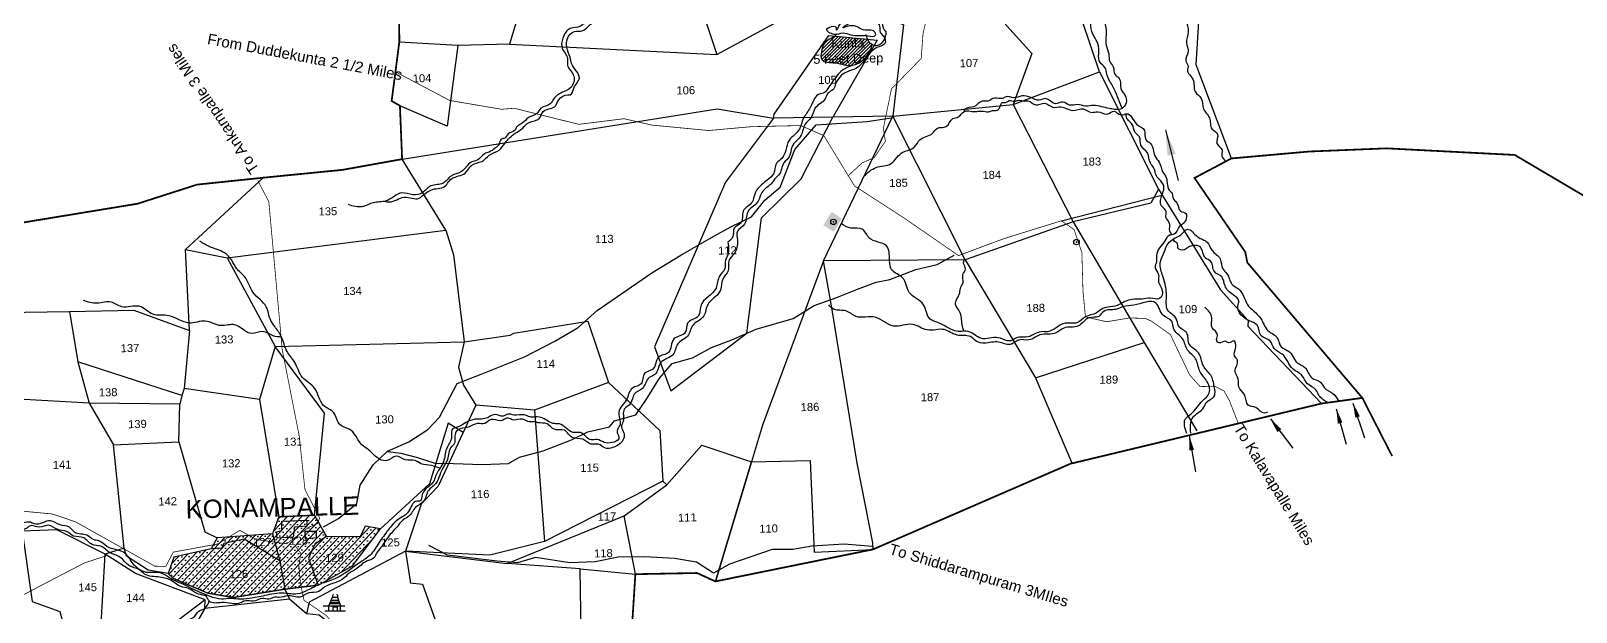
# Model space of a CAD drawing. Header units: feet. Extents: x 738530 to 748259, y 1619282 to 1626133.
# Drawn here: x 741923 to 746137, y 1621684 to 1623268 of the extents above; entities that cross this region are included whole.
import ezdxf
from ezdxf.enums import TextEntityAlignment as Align

# ---------------------------------------------------------------- set-up
doc = ezdxf.new("R2010")
doc.units = ezdxf.units.FT
doc.header["$LTSCALE"] = 15
doc.header["$MEASUREMENT"] = 0
doc.header["$PDMODE"] = 32
doc.header["$PDSIZE"] = 15
doc.linetypes.add('ACAD_ISO02W100', pattern=[15, 12, -3])
for name, color, linetype in [('CH', 1, 'Continuous'), ('PLOT', 7, 'Continuous'), ('PLOT NO', 7, 'Continuous'), ('POINT', 3, 'Continuous'), ('ROADS', 6, 'ACAD_ISO02W100'), ('TANKS-STREAM', 4, 'Continuous'), ('VILLAGE', 30, 'Continuous'), ('VILLAGE BOUNDRY', 5, 'Continuous')]:
    doc.layers.add(name, color=color, linetype=linetype)
doc.styles.add('CANAL', font='Cambria.ttf')
doc.styles.get("Standard").update_dxf_attribs({"font": 'arial.ttf'})
doc.linetypes.add('DOTS', pattern='A,1e-06,-3,["●",Standard,S=3,R=0,X=-1.25,Y=-1.25],-3', length=6.000001)
doc.dimstyles.new('CRDS', dxfattribs={"dimtxt": 20, "dimasz": 0.18, "dimexe": 0.18, "dimexo": 0.0625, "dimgap": 0.09, "dimtad": 0, "dimtih": 1, "dimtoh": 1, "dimdec": 0, "dimzin": 2, "dimdsep": 46, "dimtxsty": 'CANAL', "dimcen": 0.09, "dimclrt": 256, "dimadec": 0, "dimazin": 0, "dimtfac": 1, "dimtdec": 0, "dimtofl": 0, "dimtmove": 0, "dimatfit": 3, "dimfxl": 1, "dimtfill": 2, "dimtfillclr": 5, "dimtolj": 1, "dimtzin": 0, "dimarcsym": 0})

msp = doc.modelspace()

# ---------------------------------------------------------------- hatches: boundary and pattern name
at = {"layer": 'CH'}
msp.add_hatch(color=6, dxfattribs=at).paths.add_polyline_path([(744106.8, 1622774.4), (744084, 1622738), (744112.8, 1622719.7), (744134.4, 1622756)])
at = {"layer": 'TANKS-STREAM'}
h = msp.add_hatch(dxfattribs=at)
h.set_pattern_fill('ANSI31', color=256, scale=50)
edge = h.paths.add_edge_path()
edge.add_spline(control_points=[(744115.5, 1623253.6), (744113.7, 1623252.1), (744106.7, 1623246.6), (744087.1, 1623240.1), (744078.5, 1623215.7), (744075.5, 1623179.8), (744123.2, 1623183.6), (744170.2, 1623161.6), (744210.8, 1623202.2), (744216.5, 1623227.7), (744217, 1623230.1)], knot_values=[9.16462, 9.16462, 9.16462, 9.16462, 16.017448, 35.910977, 67.233682, 89.404351, 126.768401, 174.509004, 245.803101, 253.286726, 253.286726, 253.286726, 253.286726], degree=3, periodic=0)
edge.add_spline(control_points=[(744217, 1623230.1), (744211.9, 1623233.3), (744207.6, 1623238.9), (744205, 1623244.8), (744204.8, 1623245.2)], knot_values=[2831.212853, 2831.212853, 2831.212853, 2831.212853, 2848.885451, 2850.060936, 2850.060936, 2850.060936, 2850.060936], degree=3, periodic=0)
edge.add_line((744204.8, 1623245.2), (744115.5, 1623253.6))
at = {"layer": 'VILLAGE'}
h = msp.add_hatch(dxfattribs=at)
h.set_pattern_fill('SACNCR', color=256, scale=150, angle=1.53032, style=0)
h.paths.add_polyline_path([(742312.8, 1621833.4), (742297.4, 1621788.8), (742311.5, 1621775.4), (742405.7, 1621735.4), (742475.5, 1621723.5), (742615.8, 1621745.8), (742706.9, 1621756.8), (742800.5, 1621809.4), (742876, 1621910.2), (742835, 1621917.7), (742820.7, 1621888.8), (742729.2, 1621889.5), (742696.2, 1621947.8), (742599.1, 1621943.3), (742581.8, 1621896.5), (742431.4, 1621885.8), (742414.7, 1621856.2)])
h.paths.add_polyline_path([(742336.2, 1622000.7), (742825.8, 1622011.6), (742827.5, 1621934.9), (742337.9, 1621924)], flags=9)

# ---------------------------------------------------------------- linework, layer by layer
msp.add_point((744774.4, 1622691.9))
msp.add_point((744774.4, 1622691.9))
at = {"layer": 'PLOT'}
for points in [[(745196.9, 1622920), (745101.1, 1623175.5), (745122.5, 1623530.2), (745128.5, 1623538.7), (745134.8, 1623594.4), (745247.5, 1623732.3), (745247.6, 1623764.8), (745330.9, 1623864), (745718.7, 1624218.6), (745878.5, 1624599), (746039.4, 1624881.4), (746126.9, 1625043.8)], [(744837.4, 1623156.5), (744789.6, 1623296.4), (744930.3, 1623759.6), (745028.1, 1623901.8), (744525.6, 1623822), (744472.2, 1623713.8), (744416.9, 1623707), (744393.5, 1623636.9)], [(743680.7, 1623544.4), (743793.7, 1623203.6)], [(744406.1, 1623479.4), (744652.5, 1623205.6), (744602.2, 1623067.3)], [(743228.3, 1623231.2), (743793.7, 1623203.6), (743959.7, 1623293.3), (743945.5, 1623397), (744017.9, 1623418.5), (744302.5, 1623283.8), (744273.4, 1623034.8)], [(743257.7, 1623328), (743228.3, 1623231.2), (743087.4, 1623228.1), (742927.7, 1623236.8)], [(743087.4, 1623228.1), (743058.6, 1623008.2), (742929.4, 1623063.8)], [(743947.8, 1623029.6), (743949.9, 1623040.7), (744099, 1623255.1), (744230.7, 1623242.7), (744110.1, 1623032.4)], [(744602.2, 1623067.3), (744837.4, 1623156.5), (744997.8, 1622835.9), (744977.1, 1622798.3), (744765.3, 1622747.1)], [(742458.2, 1622649.4), (743054.5, 1622724.9), (742935.4, 1622918.1), (743794.7, 1623055.2), (743947.8, 1623029.6), (743817.2, 1622855.2), (743624, 1622406.4), (743668.4, 1622286.9), (743875.9, 1622443.8), (743915.9, 1622758), (744023.8, 1622864.6), (744110.1, 1623032.4), (743947.8, 1623029.6)], [(744273.4, 1623034.8), (744602.2, 1623067.3), (744765.3, 1622747.1), (744470.5, 1622643.2), (744273.4, 1623034.8)], [(744084.2, 1622641.2), (744273.4, 1623034.8), (744110.1, 1623032.4)], [(742355.9, 1622451.2), (742344.7, 1622671.8), (742556.8, 1622867.5)], [(744997.8, 1622835.9), (745167.4, 1622562.2), (745242.7, 1622478.3), (745242.1, 1622462.9), (745442.8, 1622252)], [(743054.5, 1622724.9), (743075.4, 1622657), (743104.8, 1622419.8), (743229.6, 1622438.1), (743240.2, 1622444.1), (743441.6, 1622476.5), (743498.5, 1622309.6), (743296.7, 1622234.3), (743136.8, 1622247.5)], [(744765.3, 1622747.1), (744958.7, 1622418.3)], [(742344.7, 1622671.8), (742458.2, 1622649.4), (742589.6, 1622407.8), (742546.5, 1622263), (742340.8, 1622292.7)], [(743657.5, 1622030.7), (743752.3, 1622138.3), (743888.4, 1622093), (743789.6, 1621767.1), (743888.4, 1622093), (744047.8, 1622096.9), (744059.3, 1621847.2), (744219.7, 1621854.4), (744219.4, 1621872.6), (744176.7, 1622089.6), (744107, 1622512.9), (744084.2, 1622641.2), (743918.5, 1622193), (743888.4, 1622093)], [(744470.5, 1622643.2), (744084.2, 1622641.2)], [(744470.5, 1622643.2), (744662.9, 1622321.8), (744761.7, 1622090.5)], [(741279.4, 1622340.8), (741326.7, 1622301.5), (741565, 1622281.7), (741599.8, 1622368), (741542.5, 1622495.7), (742028.7, 1622502.4), (742051.5, 1622366), (742082.3, 1622253), (741565, 1622281.7), (741745.4, 1622123.7), (741853.6, 1621911.7), (741744.1, 1621928.4), (741661, 1621992.6), (741327.8, 1622037.2), (741123.9, 1622031.4), (740982.4, 1622133.3)], [(742028.7, 1622502.4), (742203.9, 1622506.2), (742355.9, 1622451.2), (742340.8, 1622292.7), (742334.3, 1622273.9), (742051.5, 1622366)], [(742696.2, 1621947.8), (742723.6, 1622225.6), (742589.6, 1622407.8), (743104.8, 1622419.8), (743088.8, 1622351.3), (743102.5, 1622301.6), (743136.8, 1622247.5), (743034, 1622026.8), (742987.1, 1621977.5), (742944.9, 1621850), (742681.7, 1621710.9), (742675, 1621678.9)], [(744662.9, 1622321.8), (744958.7, 1622418.3), (745102.3, 1622177.3)], [(743498.5, 1622309.6), (743637.8, 1622178.5), (743646, 1622040.8)], [(742334.3, 1622273.9), (742329.2, 1622250.2), (742082.3, 1622253), (742148.7, 1622139.7), (742326.3, 1622147.9), (742329.2, 1622250.2)], [(742546.5, 1622263), (742599.1, 1621943.3), (742581.8, 1621896.5), (742431.4, 1621885.8)], [(743296.7, 1622234.3), (743324, 1621876.3), (743174.4, 1621838.2), (742944.9, 1621850), (743221.5, 1621815.9), (743541.3, 1621945.8), (743657.5, 1622030.7), (743646, 1622040.8), (743324, 1621876.3)], [(743102.2, 1622173.3), (743061, 1622198.4), (743010.4, 1622033.4), (742876, 1621910.2)], [(742326.3, 1622147.9), (742397.2, 1621902.4), (742431.4, 1621885.8), (742414.7, 1621856.2), (742312.8, 1621833.4), (742297.4, 1621788.8), (742242.8, 1621798.1), (742183.9, 1621836), (742177, 1621857.8), (742148.7, 1622139.7)], [(741993.4, 1621907.7), (741899.6, 1621904.3), (741853.6, 1621911.7)], [(742177, 1621857.8), (742126, 1621841), (741993.4, 1621907.7)], [(742599.1, 1621943.3), (742696.2, 1621947.8), (742729.2, 1621889.5), (742697.5, 1621868.2), (742680, 1621830.7), (742706.9, 1621756.8), (742615.8, 1621745.8)], [(742706.9, 1621756.8), (742800.5, 1621809.4), (742876, 1621910.2), (742835, 1621917.7), (742820.7, 1621888.8), (742729.2, 1621889.5)], [(743420.7, 1621801.6), (743571.5, 1621786.8), (743541.3, 1621945.8)], [(741899.6, 1621904.3), (741926.5, 1621712.3), (742002.3, 1621685.2), (742026.5, 1621593.5), (742110.2, 1621619), (742112.9, 1621619.4), (742126, 1621841)], [(742581.8, 1621896.5), (742601.5, 1621823.3), (742505, 1621881.9), (742449.3, 1621870.7), (742442.7, 1621857.9), (742414.7, 1621856.2)], [(742615.8, 1621745.8), (742628.6, 1621718.3), (742397.2, 1621693.6), (742398, 1621717.1), (742208.6, 1621788.3), (742126, 1621841)], [(742601.5, 1621823.3), (742615.8, 1621745.8), (742475.5, 1621723.5), (742405.7, 1621735.4), (742311.5, 1621775.4), (742297.4, 1621788.8)], [(742944.9, 1621850), (742957, 1621768.1), (742957.7, 1621763.1), (742991, 1621760), (743082.6, 1621500.4), (742943.2, 1621363.2), (742881.3, 1621391.3)], [(743425.5, 1621507.5), (743420.7, 1621801.6), (743221.5, 1621815.9)], [(742398, 1621717.1), (742296.5, 1621640), (742112.9, 1621619.4)], [(742538.3, 1621120.9), (742556, 1621129.2), (742543.5, 1621274.6), (742815.1, 1621344.7), (742881.3, 1621391.3), (742734.9, 1621654), (742709.5, 1621675.3), (742675, 1621678.9), (742628.6, 1621718.3)], [(742720.3, 1621700.7), (742779.1, 1621700.7)], [(742735.3, 1621700.7), (742745.7, 1621723.9), (742759.5, 1621723.9), (742767.8, 1621700.7)], [(742735.3, 1621686), (742735.3, 1621700.7)], [(742738.3, 1621707.3), (742765.5, 1621707.3)], [(742739.9, 1621710.8), (742764.2, 1621710.8)], [(742742.3, 1621716.3), (742762.2, 1621716.3)], [(742767.8, 1621686), (742767.8, 1621700.7)], [(742397.2, 1621693.6), (742359.1, 1621627.5), (742381.8, 1621214.8), (742472, 1621102.6), (742538.3, 1621120.9), (742538.7, 1621104.1)], [(742781.1, 1621686), (742724.3, 1621686)]]:
    msp.add_lwpolyline(points, dxfattribs=at)
msp.add_lwpolyline([(742758.1, 1621686), (742747.1, 1621686), (742747.1, 1621697.4), (742758.1, 1621697.4)], close=True, dxfattribs=at)
for centre, radius, start, end in [((742754.5, 1621725.4), 8.89, 136.9966, 190.1271), ((742753.4, 1621726.4), 6.61, 337.0497, 57.1511)]:
    msp.add_arc(centre, radius, start, end, dxfattribs=at)
at = {"layer": 'POINT'}
msp.add_point((744111.7, 1622747.1), dxfattribs=at)
msp.add_point((744111.7, 1622747.1), dxfattribs=at)
msp.add_point((744111.7, 1622747.1), dxfattribs=at)
msp.add_point((744111.7, 1622747.1), dxfattribs=at)
msp.add_point((744111.7, 1622747.1), dxfattribs=at)
msp.add_point((744111.7, 1622747.1), dxfattribs=at)
msp.add_point((744111.7, 1622747.1), dxfattribs=at)
msp.add_point((744111.7, 1622747.1), dxfattribs=at)
msp.add_point((744111.7, 1622747.1), dxfattribs=at)
msp.add_point((744111.7, 1622747.1), dxfattribs=at)
msp.add_point((744111.7, 1622747.1), dxfattribs=at)
msp.add_point((744111.7, 1622747.1), dxfattribs=at)
at = {"layer": 'ROADS', "ltscale": 0.15, "const_width": 2}
for points in [[(744392.6, 1623421.1), (744355.9, 1623260), (744351, 1623192.5), (744269.8, 1623109.2), (744247.9, 1623002.5), (744253.3, 1622966.5), (744222.5, 1622922.2), (744189.8, 1622907.8), (744150.5, 1622871.6)], [(745216.3, 1622196.5), (745191.4, 1622260.1), (745176.7, 1622286.1), (745154.3, 1622297.7), (745110.9, 1622298.6), (745083.1, 1622330.1), (745030.4, 1622440), (744978.6, 1622476.7), (744961.4, 1622484), (744918.8, 1622485.2), (744856.6, 1622474.8), (744799, 1622488.2), (744792.2, 1622556.7), (744789.2, 1622663), (744767.9, 1622726), (744733.5, 1622750.1), (744576.4, 1622701.4), (744452.8, 1622655.2), (744304.5, 1622757.4), (744169, 1622845.2), (744085.3, 1622982.3), (744022.6, 1623009.6), (743887.9, 1623006.6), (743771.4, 1622996.1), (743616.5, 1623010.9), (743540.4, 1623028.3), (743417.4, 1623012.9), (743241.1, 1623056.7), (743206.4, 1623054), (743065.3, 1623078), (742918.8, 1623155.3)], [(742541.8, 1622859.9), (742571.9, 1622802), (742608.3, 1622399.7), (742654.7, 1622163.9), (742670.4, 1622017.7), (742710.6, 1621939.7)], [(742710.6, 1621940.3), (742704.8, 1621925), (742680.7, 1621914.8), (742620.3, 1621869.6), (742537.9, 1621881.2), (742492.9, 1621906.3), (742432.3, 1621869.1), (742311.4, 1621846.9), (742291, 1621808.1), (742261.1, 1621808.7), (742044.2, 1621929.7), (741981.3, 1621951), (741885.6, 1621959.9)], [(742128.5, 1621836.9), (742068.6, 1621817.3), (741870.5, 1621714), (741753.1, 1621674.9), (741631, 1621624.7), (741571.8, 1621616.1), (741424.1, 1621619.8), (741247.3, 1621565.1), (741073.7, 1621495.7), (740853.1, 1621436.5), (740780.8, 1621421.9), (740704.4, 1621381.4), (740569, 1621278.9), (740507.5, 1621244.1), (740495.7, 1621236.6), (740414.8, 1621207.9)]]:
    msp.add_lwpolyline(points, dxfattribs=at)
at = {"layer": 'ROADS', "linetype": 'DOTS', "ltscale": 0.5}
for points in [[(742721.3, 1621915.7), (742762.2, 1621938.9), (742812.3, 1621979.3), (742820.7, 1622029.3), (742856.6, 1622085.3), (742895.1, 1622122.3), (742954, 1622148), (743005.3, 1622181), (743037.5, 1622214.6), (743066.1, 1622269.9), (743085.5, 1622306.4), (743150.8, 1622332.3), (743268.7, 1622379.5), (743351.6, 1622421.6), (743415.6, 1622459.2), (743467.7, 1622505.9), (743616.2, 1622608), (743695.4, 1622656), (743785.6, 1622707.9), (743831.7, 1622733.3), (743888.5, 1622761.1), (743924.6, 1622806.5), (743966.3, 1622841.4), (744006.5, 1622944.1), (744064.5, 1623011.2), (744203.4, 1623020.7), (744269.3, 1623031.1)], [(744733.5, 1622750.1), (745007.6, 1622820.2)], [(742896.6, 1622121.4), (742931.5, 1622116.7), (742977.5, 1622104.7), (743024.6, 1622089.5), (743075.7, 1622088.4), (743154.1, 1622085.8), (743225.8, 1622088.5), (743255.9, 1622105.5), (743319.6, 1622123.2), (743397.3, 1622153.2), (743441.4, 1622174.8), (743500.9, 1622188.1), (743514.7, 1622204.7), (743573, 1622221.2), (743603.5, 1622266.4), (743637.1, 1622321.5), (743672.1, 1622361.4), (743727.2, 1622376.8), (743778.8, 1622405.1), (743834.9, 1622425.9), (743900.6, 1622454.5), (744002.2, 1622484), (744059, 1622518.9), (744118, 1622540.4), (744177.3, 1622563.4), (744227.9, 1622583), (744265.8, 1622590.4), (744335.9, 1622616.9), (744394.3, 1622631.3), (744440.5, 1622656.2)], [(744218.4, 1621862.5), (744140.6, 1621868.8), (744052.9, 1621863.4), (744000.6, 1621854.2), (743944.5, 1621854.3), (743828, 1621814.3), (743784.4, 1621789.4), (743737.9, 1621819.6), (743678.5, 1621830), (743596.9, 1621834.3), (743524.3, 1621833.2), (743462.3, 1621820.7), (743393.1, 1621818), (743299, 1621832.1), (743249.6, 1621818.2), (743194.8, 1621822.5), (743059.6, 1621839), (743007.8, 1621864.8)]]:
    msp.add_lwpolyline(points, dxfattribs=at)
at = {"layer": 'ROADS', "ltscale": 0.1, "const_width": 2}
msp.add_lwpolyline([(743229.2, 1621312.8), (743139, 1621378.6), (743035.2, 1621410), (742997.7, 1621421.2), (742929.1, 1621472.2), (742867.6, 1621496.6), (742823.1, 1621532.5), (742768.4, 1621626.4), (742729.1, 1621673.7), (742667.7, 1621715.9), (742658.2, 1621762.5), (742653.7, 1621808.4), (742659.3, 1621843.4), (742644, 1621863.3)], dxfattribs=at)
at = {"layer": 'TANKS-STREAM'}
for points in [[(744899.1, 1623056.6), (744891.6, 1623074.5), (744880.4, 1623102), (744873.5, 1623115.7), (744865.4, 1623131), (744857.3, 1623149.2), (744852.1, 1623168.2), (744838.7, 1623181.3), (744835, 1623205.2), (744832.8, 1623233.2), (744822.3, 1623252.3), (744817.1, 1623311.8), (744821.2, 1623328.8), (744813.7, 1623351.2), (744824.4, 1623391.1), (744847.2, 1623426.2), (744846.6, 1623447), (744861.2, 1623474.6), (744861.4, 1623495.4), (744878.3, 1623517.2), (744888.1, 1623551.4), (744886, 1623568.3), (744886.8, 1623591), (744880.2, 1623615.3), (744881.4, 1623649.3), (744885.2, 1623660.5), (744882.8, 1623675), (744899, 1623698.6), (744914.7, 1623708.3), (744949, 1623741.9), (744979.2, 1623787.2), (744987.3, 1623798.1), (745002.4, 1623815.2), (745009.1, 1623826.1), (745021.7, 1623839.6), (745032.5, 1623863.9), (745051.9, 1623882.6), (745058.8, 1623899), (745090.2, 1623917.1), (745105.3, 1623940.4), (745131.4, 1623955.5), (745141.5, 1623973.6), (745166.8, 1623996.9), (745189.6, 1624029.1), (745214.4, 1624062.1), (745226.5, 1624085.1), (745249.9, 1624101.7), (745263, 1624120.4), (745284.8, 1624142.4), (745302.3, 1624186.9), (745314.4, 1624204.6), (745320.3, 1624220.6), (745333.9, 1624238.3), (745336.8, 1624256), (745350.7, 1624271.1), (745356.5, 1624285.5), (745370.7, 1624303), (745378, 1624323.8), (745396.6, 1624339.1), (745403.8, 1624353.5), (745426.6, 1624382.8), (745432.1, 1624394.5), (745451.6, 1624414), (745456.1, 1624434.3), (745496.9, 1624468.7), (745502.3, 1624485.3), (745520.9, 1624499.9), (745525.4, 1624521.5), (745541.4, 1624534.7), (745544.9, 1624555.8), (745557.5, 1624569.8), (745561.9, 1624583.4), (745580.3, 1624605.7), (745587.8, 1624625), (745598.9, 1624647.2), (745603.3, 1624664.7), (745629.9, 1624693.2), (745632.3, 1624722.2), (745656.8, 1624750.6), (745662.7, 1624776.1), (745678, 1624802.9), (745679.6, 1624818.7), (745696.9, 1624848.8), (745695.1, 1624876.2), (745700, 1624900.1), (745691.5, 1624922.9), (745699.2, 1624935.7), (745702.6, 1624946.5), (745712.3, 1624954), (745715.5, 1624963.3), (745731, 1624981.1), (745734.1, 1624996.2), (745745.7, 1625017), (745749.7, 1625032), (745771.4, 1625057.3), (745776.4, 1625075.6), (745795.3, 1625103), (745801, 1625127.9), (745810, 1625140), (745816.4, 1625166.1), (745836.4, 1625189)], [(745744.6, 1624320.2), (745738.3, 1624338.5), (745739.8, 1624351.7), (745719.2, 1624365), (745695.6, 1624369.7), (745651.7, 1624362.5), (745623.7, 1624358), (745596.8, 1624363.5), (745586.1, 1624381.6), (745580, 1624383.8), (745576.1, 1624375.3), (745549.7, 1624362.3), (745533.4, 1624336.3), (745503.7, 1624321.1), (745493.3, 1624305.6), (745447.8, 1624279.4), (745437.7, 1624259.8), (745404.9, 1624236.4), (745399.4, 1624218), (745354.4, 1624173.4), (745352.4, 1624161), (745328.5, 1624138.7), (745300.4, 1624117.7), (745291.3, 1624102.6), (745256.1, 1624083.2), (745246.5, 1624055.4), (745208.9, 1624023.8), (745200.1, 1623997), (745173.9, 1623967.9), (745165.5, 1623961.6), (745146.8, 1623932.2), (745126.5, 1623919), (745103, 1623903), (745091, 1623884.1), (745059, 1623863), (745040.8, 1623833.1), (745020.5, 1623815), (745013.8, 1623793.7), (744976.7, 1623752.4), (744968.5, 1623732.7), (744934.4, 1623703.3), (744918.2, 1623669.3), (744912.9, 1623632.7), (744914.3, 1623607.9), (744903.8, 1623576.7), (744908.6, 1623544.7), (744880.4, 1623492.2), (744882.6, 1623455.6), (744858.5, 1623395.3), (744860.1, 1623360.9), (744848, 1623307.3), (744855.5, 1623271.1), (744855.1, 1623228.4), (744862.5, 1623204.9), (744865.4, 1623183.8), (744874.9, 1623169.6), (744878.8, 1623149.5), (744890.5, 1623138.2), (744895.6, 1623110.4), (744909.1, 1623086.9), (744908, 1623067), (744894.8, 1623054.4), (744878.1, 1623053.7), (744863.4, 1623056.4), (744842.7, 1623061), (744821, 1623064.6), (744799.4, 1623062.2), (744777.5, 1623067), (744755.8, 1623065.3), (744737.6, 1623073.7), (744716.3, 1623069.3), (744690.3, 1623083), (744672.5, 1623078.8), (744650.7, 1623085.7), (744625.4, 1623090.3), (744603.5, 1623085.4), (744582.3, 1623088.1), (744572.7, 1623083.6), (744551, 1623084.6), (744533.3, 1623076.3), (744517.2, 1623076.3), (744494.3, 1623061.1), (744470.4, 1623054.3), (744467, 1623047.5)], [(745664.2, 1624155), (745652.8, 1624163.5), (745640.4, 1624162.7), (745625.7, 1624141.2), (745592.5, 1624126), (745585.2, 1624107.6), (745564.5, 1624099.1), (745549, 1624076.4), (745519.2, 1624059.4), (745511.3, 1624039.9), (745469, 1624018.3), (745452.5, 1623992.1), (745414.5, 1623972.1), (745408.7, 1623954.7), (745364.2, 1623922.8), (745348.1, 1623903.5), (745317.8, 1623886.1), (745304.1, 1623862.6), (745269.3, 1623839.9), (745247, 1623795.5), (745235.4, 1623782.3), (745229.7, 1623762.3), (745190.2, 1623724.5), (745183.6, 1623700.4), (745158.2, 1623679.7), (745148.2, 1623655.5), (745130.1, 1623641), (745119.4, 1623614.5), (745117.5, 1623582.2), (745105.7, 1623556.2), (745099.7, 1623524.5), (745088.3, 1623494.3), (745097.3, 1623459.2), (745079.7, 1623424.3), (745089.2, 1623393.6), (745078.5, 1623353.9), (745084, 1623323.6), (745075.1, 1623295.9), (745079.4, 1623265.1), (745074.1, 1623235.1), (745079.1, 1623210.7), (745072.9, 1623185.1), (745079.2, 1623170.3), (745077.1, 1623161.7), (745092.1, 1623135.8), (745098, 1623102.1), (745114.4, 1623083.7), (745120.7, 1623055.1), (745137.3, 1623030.5), (745143.9, 1623000.5), (745159.2, 1622985.8), (745157.4, 1622960.9), (745171.8, 1622942.7), (745170.6, 1622926.4), (745181.4, 1622911.8), (745181.8, 1622911.2)], [(744191.8, 1623738.3), (744205.7, 1623714), (744226.5, 1623695), (744244.7, 1623662.7), (744263.2, 1623655.2), (744274.6, 1623628.4), (744292.3, 1623618.7), (744302.3, 1623602.3), (744313.3, 1623590.9), (744320.7, 1623567.1), (744325.2, 1623550.3), (744318.1, 1623528.2), (744315.4, 1623507), (744305.2, 1623485), (744299.9, 1623458.4), (744290.2, 1623448), (744284.6, 1623427.5), (744275.8, 1623413.2), (744266.3, 1623390.7), (744252.2, 1623375.2), (744245.7, 1623354.5), (744231, 1623343.1), (744232.5, 1623322.3), (744243.8, 1623294.8), (744250.3, 1623270.6), (744254.5, 1623264.8), (744252.2, 1623249.1), (744252.9, 1623234.9), (744235.6, 1623224.4), (744216.6, 1623212.8), (744173.1, 1623165.2), (744147.2, 1623155.6), (744116.8, 1623120.7), (744110.2, 1623107.2), (744097.6, 1623098.8), (744089, 1623082.4), (744062.2, 1623057.7), (744049.8, 1623030.7), (744034.2, 1623013.2), (744023.6, 1622983.4), (743998.9, 1622952.3), (743991.1, 1622924.8), (743976.7, 1622908.3), (743962.1, 1622874), (743954.1, 1622866.9), (743942.2, 1622851.1), (743918.9, 1622830.9), (743903.6, 1622799.5), (743877.8, 1622774), (743869.2, 1622740.9), (743849.6, 1622721.6), (743849.6, 1622696.4), (743840.8, 1622660.4), (743826.2, 1622641), (743824.8, 1622614), (743809.6, 1622591.3), (743803.6, 1622561.4), (743788.7, 1622542.5), (743768, 1622519.7), (743755.9, 1622487.3), (743728.7, 1622466), (743713.6, 1622435.7), (743687, 1622414.6), (743673.9, 1622385), (743640.4, 1622363.3), (743624.8, 1622331.2), (743609.4, 1622322.9), (743590.6, 1622293.1), (743568.2, 1622277.5), (743558.3, 1622252.2), (743541.2, 1622236.4), (743537.9, 1622202.7), (743533.5, 1622188.4), (743540.3, 1622171.9), (743530.2, 1622142.6), (743510.3, 1622132.3), (743487.9, 1622130.9), (743470.8, 1622141), (743450.4, 1622141.4), (743427.9, 1622154.6), (743399, 1622159.2), (743377.9, 1622179.1), (743349.8, 1622181.9), (743330.5, 1622196.6), (743305.1, 1622199.8), (743298.7, 1622201.7), (743277.9, 1622203.3), (743263.8, 1622209.4), (743236.2, 1622207.6), (743225.1, 1622212.3), (743204.2, 1622205.1), (743178, 1622208.6), (743160.7, 1622197.5), (743140.8, 1622197.3), (743118.3, 1622188.4), (743093.7, 1622183.2), (743080.9, 1622171.6), (743076.3, 1622140.3), (743070.3, 1622134.4), (743059.2, 1622099.5), (743045.2, 1622074.2), (743023.7, 1622029.9), (743008, 1622016.2), (742994.4, 1621985.9), (742972.1, 1621968.5), (742953.9, 1621945), (742938.1, 1621934.8), (742924.5, 1621919.6), (742900.3, 1621892), (742876.6, 1621858.6), (742865.6, 1621844.1), (742858.6, 1621831.6), (742838.4, 1621822.1), (742809.2, 1621800.2), (742794.8, 1621792), (742777.4, 1621776.8), (742752.3, 1621763.4), (742720.6, 1621749.9), (742708, 1621739.7), (742681, 1621735.6), (742656.5, 1621724.3), (742622.8, 1621727.9), (742600.5, 1621723.3), (742587.9, 1621724.2), (742571.7, 1621718.6), (742555.1, 1621720.8), (742529.4, 1621713), (742508.9, 1621714.3), (742489.6, 1621706.6), (742470.7, 1621706.7), (742443.8, 1621709.3), (742410, 1621713.2), (742401.6, 1621725.6), (742380, 1621732.4), (742353.2, 1621747.8), (742331.8, 1621752.8), (742308.2, 1621768), (742274.7, 1621778.6), (742232.9, 1621787.3), (742217.8, 1621799.2), (742191.8, 1621809.8), (742165.9, 1621833.4), (742137.7, 1621845.8), (742114, 1621863), (742090.1, 1621867.5), (742067, 1621885.6), (742039.5, 1621890.8), (742020.3, 1621902.8), (741996.2, 1621908.2), (741971.5, 1621920.2), (741946.2, 1621914.7), (741919.1, 1621918.1), (741911.1, 1621911.6), (741874.5, 1621908.1), (741866, 1621896), (741822, 1621867), (741789.3, 1621822.9), (741787.6, 1621815.2), (741790.1, 1621811.2), (741791.6, 1621800.4), (741801, 1621785.4), (741827.5, 1621752.1), (741830.7, 1621739.3), (741826.8, 1621732.4), (741812.8, 1621733.7), (741805.9, 1621728.3), (741805.5, 1621715.7), (741788.4, 1621714.4), (741776.6, 1621702.5), (741767, 1621697), (741752.2, 1621675.2), (741736.7, 1621669.9), (741726.6, 1621655.5), (741718.9, 1621635.2), (741693.4, 1621626.2), (741676.4, 1621613.4), (741653.5, 1621608.3), (741634.7, 1621593.9), (741610.1, 1621591.7), (741581.2, 1621578.2), (741551.3, 1621581), (741525.9, 1621573.5), (741498, 1621579.1), (741480.3, 1621569.5), (741452.7, 1621573.1), (741426.7, 1621534.8), (741417.4, 1621513.2), (741421.6, 1621490.5), (741413.9, 1621461.5), (741414.9, 1621419.6), (741414.6, 1621400.7), (741385, 1621350.6), (741382.7, 1621319.9), (741372.5, 1621284.1), (741382.4, 1621257.4), (741381.2, 1621212.8), (741391.8, 1621191.3), (741388.5, 1621148.1), (741397.4, 1621121), (741398.7, 1621094.7), (741404.9, 1621081.2), (741416.8, 1621069.2), (741427.4, 1621036), (741443, 1621021.1), (741458.5, 1620979.6), (741480.2, 1620954), (741490.1, 1620934.9), (741500.1, 1620927.6), (741519.4, 1620889.2), (741537.6, 1620874.3), (741543.2, 1620852.6), (741555.3, 1620841.1), (741567.6, 1620812.2), (741581.8, 1620782.5), (741591.8, 1620768.9)], [(742887.5, 1622803.5), (742900.4, 1622801.4), (742941.3, 1622814.5), (742981.8, 1622811.6), (742994.5, 1622821.7), (743027.2, 1622837.6), (743048, 1622841.5), (743070.8, 1622864.9), (743107.5, 1622880), (743125.2, 1622902), (743152.7, 1622912.1), (743173.2, 1622929), (743199.6, 1622942.8), (743216.3, 1622962.7), (743243.8, 1622988.6), (743264.2, 1623002.8), (743281.7, 1623018.3), (743309.5, 1623029.1), (743320.2, 1623048.2), (743350.7, 1623060.7), (743362.4, 1623079.5), (743387.7, 1623093.6), (743393.5, 1623093.7), (743403.9, 1623111.6), (743418.8, 1623138.9), (743397.7, 1623178.6), (743393.3, 1623195.7), (743384.2, 1623223.5), (743386, 1623246.7), (743405.5, 1623266.4), (743426.7, 1623267.8), (743456.3, 1623289.4), (743488.7, 1623290.5), (743512.9, 1623308.6), (743536.9, 1623306.4), (743559.5, 1623322.4), (743591.6, 1623324.5), (743605.9, 1623334.9), (743622.6, 1623339), (743658.6, 1623356.5), (743678.2, 1623384.6), (743693.8, 1623398.4), (743712.8, 1623440), (743728.8, 1623477.8), (743736.1, 1623497.4), (743747.9, 1623516.9), (743769.4, 1623520.7), (743794.3, 1623540.5), (743811.7, 1623545.6), (743838, 1623563.1), (743875.6, 1623573.3), (743900.2, 1623590.4), (743926.3, 1623597.4), (743958.6, 1623617.7), (743985.9, 1623622.7), (744008, 1623637.9), (744045.8, 1623639.8), (744065.8, 1623651.3), (744090.7, 1623656.3), (744115.9, 1623675.4), (744136.7, 1623682.3), (744160.5, 1623702), (744188.3, 1623714.8), (744207.6, 1623695), (744226.5, 1623679.2), (744240.2, 1623657.3), (744265.6, 1623639.9), (744268.3, 1623624.5), (744288.8, 1623611.5), (744303.7, 1623583.6), (744314.6, 1623562.6), (744312.3, 1623545), (744306.4, 1623523.3), (744309.4, 1623509.2), (744295.5, 1623485.4), (744291.5, 1623464.7), (744282.3, 1623455.8), (744278.4, 1623432.7), (744262, 1623410.5), (744255.7, 1623392.1), (744236.8, 1623374.5), (744228.2, 1623352.4), (744202, 1623329), (744172.8, 1623306.7), (744150.9, 1623291.8), (744131, 1623288.3), (744120.3, 1623269.8), (744120.2, 1623275.6), (744099.2, 1623276.1), (744092.9, 1623272.6), (744113.1, 1623258.9), (744137, 1623262.1), (744158.8, 1623256.8), (744206.7, 1623254.2), (744226.6, 1623255.7), (744225.4, 1623263.7), (744198.6, 1623269.5), (744155.5, 1623281.1), (744137.1, 1623276.3), (744147, 1623284.6), (744177.8, 1623296.4), (744196.1, 1623307.9), (744211.4, 1623318.1), (744225.7, 1623312.3), (744231.5, 1623292.9), (744237.5, 1623280.9), (744238.9, 1623263.7), (744250.4, 1623250.8), (744242, 1623233.7), (744232, 1623227.5), (744223.9, 1623227.3), (744205.3, 1623244.1), (744200.9, 1623258.1)], [(743287.6, 1623543.7), (743306.5, 1623534), (743333.4, 1623523.3), (743367.9, 1623509), (743376.2, 1623509.6), (743398.7, 1623500.9), (743423.9, 1623505.8), (743438.5, 1623502.8), (743480.8, 1623520.7), (743492.6, 1623521.2), (743526.8, 1623542.3), (743547.2, 1623553.3), (743557.5, 1623567.7), (743585.9, 1623557.1), (743602.8, 1623558.7), (743621.5, 1623538.4), (743643, 1623533), (743657.4, 1623518.6), (743693.1, 1623505.6), (743718, 1623511.7), (743726.1, 1623505.8), (743719.8, 1623489.9), (743706.2, 1623460.9), (743702.4, 1623437.9), (743687.4, 1623417.4), (743683.6, 1623400), (743664.8, 1623385.7), (743651, 1623364.2), (743601, 1623349.1), (743575.5, 1623334.8), (743551.4, 1623333.6), (743531.8, 1623318.9), (743503.7, 1623318.5), (743477.8, 1623304.3), (743443.9, 1623300), (743421.4, 1623280.1), (743394.1, 1623274.5), (743373.7, 1623248.1), (743372.2, 1623219.8), (743386.3, 1623193.3), (743386.3, 1623174.4), (743403.5, 1623144.2), (743395.4, 1623113.4), (743371.2, 1623099.5), (743348.4, 1623081.9), (743339.3, 1623068.7), (743313.7, 1623057), (743302.1, 1623041.7), (743279.7, 1623031.3), (743263.1, 1623016.1), (743249.8, 1623008.1), (743242, 1622996.2), (743225, 1622987), (743215.4, 1622975.3), (743205.7, 1622972.4), (743199.6, 1622958.1), (743189, 1622947.8), (743172.4, 1622937.3), (743160.3, 1622932.9), (743141.5, 1622916.3), (743123.7, 1622909.5), (743097.5, 1622884.5), (743068.8, 1622872.1), (743047.3, 1622852.7), (743014, 1622845.2), (742990.3, 1622826.7), (742964.8, 1622821), (742934.9, 1622826.1), (742891.5, 1622804.2), (742856.9, 1622799.4), (742826.4, 1622788.3), (742788.8, 1622794.2)], [(744122.2, 1623259.8), (744110, 1623249.5), (744092.6, 1623239.7), (744079, 1623211.5), (744079.9, 1623189.4), (744116.2, 1623180.3), (744163.5, 1623173.8), (744215.2, 1623222.8), (744217.1, 1623230.3)], [(744163.5, 1623173.8), (744136.3, 1623160.3), (744108.2, 1623127.6), (744096.2, 1623110.6), (744087.2, 1623099.9), (744072.9, 1623095.1), (744051.9, 1623066.1), (744034.9, 1623037.6), (744029.1, 1623028.5), (744019.2, 1623000.2), (743990.9, 1622969.1), (743981.5, 1622942.6), (743970.5, 1622920.2), (743956.8, 1622906.8), (743948.2, 1622878.3), (743930.6, 1622860.6), (743909.6, 1622842.6), (743897, 1622822.3), (743890.1, 1622801.2), (743865.6, 1622776), (743859.2, 1622743.7), (743840.8, 1622730), (743837.7, 1622707.4), (743823.4, 1622691.6)], [(744195.3, 1622872.3), (744228, 1622895.2), (744269.2, 1622906.2), (744301, 1622937.5), (744319.5, 1622943.2), (744333.5, 1622952.3), (744347.6, 1622971.1), (744381.8, 1622988.5), (744395, 1623002.3), (744419.5, 1623006.8), (744437.5, 1623028.8), (744452.2, 1623033.2), (744467, 1623047.5), (744497.3, 1623047.7), (744516.6, 1623049.2), (744534.8, 1623047.5), (744545.6, 1623050.9), (744558.5, 1623051.7), (744567, 1623063.8), (744571.8, 1623072.1), (744583.9, 1623073.1), (744591, 1623077.5), (744605.4, 1623076), (744615.8, 1623078.3), (744628.6, 1623077.3), (744636.4, 1623076.7), (744642.2, 1623077.1), (744663.3, 1623065.9), (744687.5, 1623070.4), (744709.7, 1623059.8), (744732.3, 1623060.5), (744763.9, 1623051.1), (744793.3, 1623054.9), (744815.9, 1623045.6), (744832.3, 1623047.3), (744857.4, 1623040.9), (744877, 1623048.8), (744896.4, 1623038.6), (744911.7, 1623041.9), (744938.4, 1623013.8), (744959.6, 1622996.6), (744963.9, 1622971.2), (744976.4, 1622960.6), (744988, 1622927.1), (745000.1, 1622909.8), (745010.3, 1622882.5), (745017.4, 1622872.3), (745027.3, 1622833.7), (745035, 1622824.3), (745037.7, 1622811.4), (745047.5, 1622799.6), (745058.7, 1622776.6), (745072.4, 1622769.8), (745064.8, 1622742.2), (745058.3, 1622738.2), (745040.4, 1622713.5), (745028.8, 1622710.6), (745015.3, 1622695.3), (745000.6, 1622676.1), (744992.3, 1622654.7), (744992.4, 1622639), (744988.7, 1622622.7), (744997.6, 1622605.9), (744998.4, 1622582.4), (745008.5, 1622560.5), (745001.2, 1622538.3), (744975.4, 1622539.1), (744952.9, 1622536.4), (744943.8, 1622536.5), (744901.5, 1622527.6), (744890.7, 1622521.8), (744866.6, 1622515.3), (744846.2, 1622511.4), (744828.4, 1622498.5), (744799, 1622488.2), (744776.8, 1622472.4), (744743.6, 1622470.8), (744695.2, 1622447.7), (744678.1, 1622447.8), (744636.1, 1622432.5), (744612.7, 1622432.2), (744598, 1622423.9), (744586.6, 1622423.2), (744560.9, 1622431.4), (744513.6, 1622429.8), (744482.1, 1622447.4), (744447.3, 1622449.1), (744426.7, 1622457.4), (744396.3, 1622472.4), (744375.3, 1622482.3), (744356.9, 1622521.4), (744339.1, 1622537.4), (744318.3, 1622555), (744300.1, 1622594.7), (744271.2, 1622615.6), (744264.7, 1622642.1), (744256.6, 1622681.6), (744208.6, 1622704), (744190.2, 1622727), (744159.4, 1622730.1), (744133, 1622742.7)], [(745034.6, 1622712), (745029.1, 1622721.9), (745027.3, 1622745.3), (745018.5, 1622759.6), (745019.2, 1622775), (745006.2, 1622791.2), (745007.6, 1622820.2), (745013, 1622839.1), (745004.1, 1622859.2), (744992.3, 1622872.4), (744984.9, 1622895.5), (744976.4, 1622906.8), (744967.7, 1622934.9), (744950.2, 1622956.6), (744946.1, 1622978.5), (744933.9, 1622991.6), (744926.6, 1623012.9), (744910.2, 1623037.3), (744909.1, 1623041.4), (744908.9, 1623041.4)], [(745460.2, 1622254.4), (745435.5, 1622274.1), (745427.6, 1622289.4), (745404.2, 1622305.9), (745388.2, 1622329.9), (745365.6, 1622345.4), (745334.9, 1622386.9), (745313.4, 1622401.6), (745303, 1622421.9), (745278.2, 1622436.7), (745267.7, 1622464.6), (745246.4, 1622477.1), (745214.6, 1622517.8), (745216.8, 1622532), (745201.3, 1622548.6), (745179.5, 1622572.4), (745170.6, 1622597.2), (745150.4, 1622611.5), (745140.9, 1622639.1), (745125.5, 1622649.3), (745112.5, 1622677.8), (745092.6, 1622682.9), (745080, 1622678.1), (745068.7, 1622671), (745051, 1622675.6), (745049.1, 1622689), (745039.8, 1622696), (745040, 1622700.4), (745051.5, 1622706.9), (745068.3, 1622722.2), (745068.2, 1622722.1)], [(745068.3, 1622722.2), (745077.3, 1622726.8), (745104.4, 1622706.4), (745131, 1622691.8), (745143.7, 1622670.1), (745166, 1622646.2), (745173.6, 1622618.7), (745184.9, 1622605.6), (745198.1, 1622577.7), (745216.2, 1622564.4), (745230.7, 1622543.2), (745240.1, 1622523.1), (745277, 1622483.7), (745296.6, 1622450.6), (745321.5, 1622431.7), (745332.8, 1622406.2), (745351.2, 1622395.9), (745376.7, 1622363.3), (745397.3, 1622350.2), (745416.5, 1622322), (745439.5, 1622310.1), (745450.6, 1622295.1), (745473.7, 1622279.3), (745490.2, 1622258.5)], [(743824, 1622691), (743822, 1622653), (743817.4, 1622642.9), (743815.9, 1622620.4), (743801.1, 1622599.4), (743791.5, 1622566.7), (743749.7, 1622517.7), (743743, 1622490.1), (743713.4, 1622470.7), (743707.7, 1622445.8), (743676.7, 1622428.1), (743661.8, 1622391.1), (743634.5, 1622378), (743619.3, 1622345.9), (743596.7, 1622333.7), (743587, 1622305.5), (743563.7, 1622294.2), (743546.8, 1622261.4), (743531.7, 1622241.8), (743526.2, 1622223.1), (743529.6, 1622194.1), (743521.7, 1622178.4), (743526, 1622155.7), (743507.5, 1622145.6), (743486.8, 1622145.9), (743466.2, 1622154), (743451, 1622152.7), (743421.9, 1622172.7), (743401.5, 1622173.3), (743364.2, 1622196.4), (743350.7, 1622197.1), (743319.2, 1622211.9), (743298.4, 1622215.3), (743284.3, 1622215.3), (743267.9, 1622221.1), (743240.9, 1622220.2), (743223.9, 1622223.3), (743210.6, 1622217.5), (743189, 1622222.5), (743168.9, 1622213.4), (743134.6, 1622208.9), (743109.5, 1622200.7), (743091.1, 1622189.2), (743072, 1622180.9), (743069.7, 1622156.3), (743057.8, 1622131.9), (743049.6, 1622097.6), (743041.4, 1622079.5), (743031.7, 1622065.1), (743018.5, 1622035.8), (742990.2, 1622004.1), (742983, 1621985.6), (742975.4, 1621985.8), (742952.9, 1621957.5), (742924.5, 1621936), (742897.3, 1621907.2), (742872, 1621872.2), (742848, 1621839), (742822, 1621820), (742752.3, 1621774.4), (742712.9, 1621760), (742677.5, 1621742.8), (742650.2, 1621732.8), (742614, 1621734.8), (742560.4, 1621728.4), (742519.5, 1621720.2), (742487.2, 1621718.7), (742466.2, 1621720.7), (742442.6, 1621718.8), (742411.8, 1621726.1), (742331.6, 1621761.9), (742300.9, 1621776.9), (742278.7, 1621789.3), (742238, 1621791.8), (742202.3, 1621814.7), (742179.4, 1621844.1), (742162.3, 1621851.5), (742130.4, 1621862.6), (742108.2, 1621877.8), (742093.5, 1621880.9), (742075.8, 1621893), (742042.9, 1621900.3), (742028, 1621914.9), (742002.8, 1621921), (741976.8, 1621932.2), (741932.4, 1621923.6), (741921.9, 1621928.2), (741883, 1621926.3), (741869.9, 1621935.7), (741847.1, 1621950.6), (741839.6, 1621973.4), (741833.6, 1621991.4), (741824.6, 1622008.2), (741818.3, 1622025.8), (741793.8, 1622047.2), (741784.4, 1622077.7), (741765.1, 1622102), (741749.7, 1622121.1), (741747.5, 1622139.1), (741723.1, 1622155.3), (741708.1, 1622175.8), (741681.2, 1622189.7), (741665.4, 1622211.9), (741641.4, 1622225.3), (741620.2, 1622242.6), (741605.9, 1622259.3), (741589.6, 1622272.5), (741570.8, 1622302.7), (741552.8, 1622329.9), (741545.9, 1622386.1), (741528.6, 1622412.8), (741524.7, 1622448.7), (741496.4, 1622483.6), (741485.5, 1622507.3), (741444.9, 1622516.8), (741427.2, 1622527.9), (741398.4, 1622526.6), (741373.6, 1622544.1), (741342.3, 1622546.5), (741322.1, 1622561.7), (741306.2, 1622564.3), (741298, 1622574.6), (741280, 1622585.7), (741267.3, 1622594.1), (741238.8, 1622608), (741204.4, 1622633.7), (741172.1, 1622647.6), (741154.2, 1622657.3), (741111.4, 1622656.7), (741092.9, 1622668.3), (741082.2, 1622694.5)], [(743038.1, 1622075.6), (743015.9, 1622082.9), (742986.5, 1622088), (742970.6, 1622096.9), (742944.1, 1622098.6), (742919.2, 1622108.8), (742894.6, 1622096.6), (742874.1, 1622100), (742843.5, 1622125.8), (742826.2, 1622138.8), (742808.5, 1622164.4), (742790.8, 1622182.4), (742766.1, 1622193.8), (742749.5, 1622226.2), (742721.4, 1622246.7), (742696.8, 1622293.8), (742663.9, 1622323.2), (742642.4, 1622364.2), (742621.5, 1622393.6), (742605.8, 1622434.7), (742587.9, 1622461.9), (742576.2, 1622480.7), (742565.1, 1622515.2), (742528.7, 1622555.3), (742505.3, 1622598.5), (742484.6, 1622619.4), (742470.7, 1622642.6), (742450.6, 1622662.9), (742410.5, 1622679), (742384.1, 1622694.7)], [(745086.3, 1622171.3), (745086.5, 1622199.9), (745091.7, 1622214), (745122, 1622241.9), (745127.5, 1622253.7), (745149.6, 1622271.3), (745150.2, 1622297.8), (745140.6, 1622329.1), (745120.4, 1622354.9), (745107.3, 1622389.8), (745081.1, 1622415.4), (745075.1, 1622444.6), (745052.6, 1622463.4), (745046.7, 1622483.6), (745024.8, 1622504.3), (745019.6, 1622538.3), (745016.4, 1622577.5), (745008.2, 1622603.3), (745003.7, 1622639.2), (745014, 1622664.3), (745024.2, 1622688.5), (745039.9, 1622701.1)], [(744467.5, 1622448.6), (744462.5, 1622467.4), (744455.3, 1622503.2), (744444.6, 1622521.5), (744456, 1622553.6), (744458.9, 1622569.4), (744465.5, 1622582.3), (744464.6, 1622603.3), (744471.9, 1622619), (744466.7, 1622633.5), (744468.7, 1622645.1)], [(742607.1, 1622433.3), (742583.7, 1622436.7), (742554.1, 1622448.2), (742526.3, 1622442.7), (742478.7, 1622466.5), (742442.3, 1622464.3), (742398.5, 1622476.6), (742354.7, 1622471.4), (742299.3, 1622491.4), (742255.5, 1622495.6), (742218.7, 1622516.9), (742170.8, 1622515.8), (742142.3, 1622528.4), (742103.8, 1622525.3), (742065.6, 1622533.2)], [(745075.2, 1622170.4), (745071.1, 1622209), (745088.2, 1622225.2), (745118.3, 1622259.5), (745136.5, 1622280.9), (745129.4, 1622314), (745110.6, 1622340.1), (745099.4, 1622374), (745077.5, 1622397.7), (745063.8, 1622428.2), (745039, 1622457.3), (745035, 1622475.1), (745011.7, 1622492), (744990.7, 1622525.8), (744930.6, 1622520.1), (744902.2, 1622516.3), (744881, 1622508.7), (744849, 1622503.2), (744835.1, 1622489.5), (744809, 1622485.7), (744780.2, 1622463.6), (744739.9, 1622457.6), (744718.4, 1622444.4), (744674.6, 1622439.1), (744644.7, 1622425.3), (744617, 1622425.1), (744604.1, 1622417.7), (744593.5, 1622413.1), (744562.1, 1622419.5), (744523.4, 1622416.6), (744501.9, 1622421.3), (744485, 1622434.4), (744449.1, 1622438.4), (744413.9, 1622453.4), (744366.8, 1622452.4), (744327.6, 1622467.7), (744275.1, 1622463), (744225.8, 1622487.2), (744173.3, 1622489.4), (744145.4, 1622504.3), (744113.4, 1622508.7), (744098.8, 1622521.2)], [(745294.9, 1622228.1), (745287.1, 1622226), (745263.3, 1622240.7), (745242.3, 1622247.8), (745233.4, 1622274.7), (745217.1, 1622297.7), (745215.7, 1622318), (745207, 1622340), (745213.1, 1622370.5), (745205.1, 1622382.1), (745208.8, 1622405.3), (745203.5, 1622422.6), (745189.4, 1622417.4), (745180.3, 1622421.9), (745163.4, 1622417), (745156.6, 1622426.1), (745159.4, 1622439.1), (745144.3, 1622458.6), (745143.7, 1622485.4), (745124.9, 1622514.4)], [(741676.1, 1620919.3), (741724.4, 1620935.3), (741745.8, 1620950.4), (741759.6, 1620954.5), (741792, 1620973.6), (741822, 1620986), (741849.9, 1621008.7), (741883, 1621019.8), (741904.9, 1621042.9), (741942.5, 1621059.4), (741957.8, 1621079.3), (741989.5, 1621092.8), (742001.9, 1621108.2), (742014.7, 1621118.4), (742040.5, 1621145.2), (742074.6, 1621161.4), (742092.1, 1621175), (742122.3, 1621179.6), (742141.3, 1621204.4), (742164.1, 1621227.3), (742169.6, 1621250), (742195.3, 1621280.8), (742192.6, 1621286.6), (742190.1, 1621305.4), (742191.3, 1621332.8), (742189.7, 1621345.4), (742198.8, 1621380.3), (742195.8, 1621418.9), (742207.1, 1621452.1), (742209.3, 1621483.5), (742240, 1621535.6), (742250.7, 1621563.6), (742276.9, 1621585.2), (742297.3, 1621611.9), (742313.4, 1621621.4), (742323.1, 1621631.3), (742334.2, 1621641.2), (742344.4, 1621658.4), (742365.8, 1621668.5), (742381.4, 1621686.3), (742397.2, 1621693.6), (742409.1, 1621714.3)]]:
    msp.add_spline(points, degree=3, dxfattribs=at)
at = {"layer": 'VILLAGE'}
for points in [[(742312.8, 1621833.4), (742297.4, 1621788.8), (742311.5, 1621775.4), (742405.7, 1621735.4), (742475.5, 1621723.5), (742615.8, 1621745.8), (742706.9, 1621756.8), (742800.5, 1621809.4), (742876, 1621910.2), (742835, 1621917.7), (742820.7, 1621888.8), (742729.2, 1621889.5), (742696.2, 1621947.8), (742599.1, 1621943.3), (742581.8, 1621896.5), (742431.4, 1621885.8), (742414.7, 1621856.2), (742312.8, 1621833.4)], [(742594.2, 1621884), (742592.6, 1621902.6), (742607.1, 1621906.2), (742607.4, 1621931.3), (742675.8, 1621933.6), (742675.4, 1621917.4), (742642.2, 1621915.4), (742638.7, 1621887.8), (742593.8, 1621884.8)], [(742670, 1621904.3), (742671.3, 1621883.3), (742702, 1621887.2), (742701.7, 1621903), (742670, 1621903.5)]]:
    msp.add_lwpolyline(points, dxfattribs=at)
at = {"layer": 'VILLAGE BOUNDRY', "linetype": 'ACAD_ISO02W100', "ltscale": 0.2, "const_width": 4.81}
for points in [[(741782.7, 1622725.8), (742214, 1622796.6), (742376.3, 1622848.7), (742556.8, 1622867.5), (742772.9, 1622888.9), (742935.4, 1622918.1), (742929.4, 1623063.8), (742906.8, 1623076.5), (742927.7, 1623236.8), (742927.6, 1623303.6)], [(746209.9, 1622787.7), (745969.7, 1622929.5), (745619.9, 1622947.5), (745409.3, 1622938.9), (745196.9, 1622920), (745096.3, 1622866.8), (745234.7, 1622665), (745240.3, 1622636.3), (745554, 1622267.3), (745442.8, 1622252), (744757.9, 1622087.8), (744219.7, 1621854.4), (743789.6, 1621767.1), (743739.8, 1621790), (743571.5, 1621786.8), (743551.2, 1621470.7)], [(745554, 1622267.3), (745635.3, 1622108.7)]]:
    msp.add_lwpolyline(points, dxfattribs=at)

# ---------------------------------------------------------------- texts
at = {"layer": 'PLOT NO'}
for s, rotation, p in [('From Duddekunta 2 1/2 Miles', 349.4253, (742402.4, 1623231.9)), ('To Ankampalle 3 Miles', 123.8749, (742546.8, 1622890.4)), ('To Kalavapalle Miles', 301.6143, (745202, 1622185.1)), ('To Shiddarampuram 3MIles', 343.3326, (744261.2, 1621842.6))]:
    msp.add_text(s, height=29.429, rotation=rotation, dxfattribs=at).set_placement(p)
for s, p in [('107', (744481.4, 1623180)), ('104', (742989.8, 1623138.6)), ('105', (744095.4, 1623134.3)), ('106', (743709, 1623105.7)), ('183', (744816.2, 1622911.5)), ('184', (744543.4, 1622875.1)), ('185', (744289.2, 1622853.5)), ('135', (742733, 1622775.9)), ('113', (743486.7, 1622700.5)), ('112', (743822.5, 1622669.4)), ('134', (742800.2, 1622558.9)), ('188', (744663.2, 1622512.5)), ('109', (745078.4, 1622509.1)), ('137', (742193.3, 1622403.2)), ('133', (742449.9, 1622426.5)), ('114', (743327.1, 1622360.1)), ('189', (744862.7, 1622317)), ('138', (742133.6, 1622282.6)), ('186', (744047.7, 1622242.5)), ('187', (744375.2, 1622269.5)), ('139', (742213.5, 1622196.1)), ('130', (742887.4, 1622208.7)), ('131', (742638.6, 1622148)), ('141', (742008.2, 1622085.2)), ('132', (742469.4, 1622089)), ('115', (743446.7, 1622076.9)), ('142', (742296.1, 1621985.3)), ('116', (743148, 1622005.1)), ('117', (743493.9, 1621943.9)), ('111', (743713.2, 1621941.3)), ('110', (743934.7, 1621911.2)), ('127', (742554.4, 1621874.3)), ('128', (742653.4, 1621878.2)), ('125', (742903.7, 1621873.3)), ('129', (742751, 1621831.5)), ('118', (743484.2, 1621843.8)), ('126', (742490.4, 1621787.1)), ('145', (742077.9, 1621750.9)), ('144', (742208.4, 1621722.7))]:
    msp.add_text(s, height=21.82, rotation=1.2772, dxfattribs=at).set_placement(p, align=Align.MIDDLE_CENTER)
at = {"layer": 'PLOT NO', "insert": (744150.9, 1623246), "char_height": 24.798, "width": 292.263, "attachment_point": 2, "rotation": 1.2772}
msp.add_mtext('Kunta\\P5 Feet Deep', dxfattribs=at)
at = {"layer": 'VILLAGE', "insert": (742581.2, 1621993.7), "char_height": 50, "width": 288.515, "attachment_point": 2, "rotation": 1.2772}
msp.add_mtext('KONAMPALLE', dxfattribs=at)

# ---------------------------------------------------------------- leaders
at = {"layer": 'PLOT NO', "color": 5}
for points, override in [([(745017, 1622998), (745051.5, 1622860)], {"dimasz": 70, "dimgap": 0.09, "dimtad": 0}), ([(745528.5, 1622253.1), (745560, 1622158.2)], {"dimasz": 40, "dimgap": 0.09, "dimtad": 0}), ([(745303.2, 1622209.8), (745364.3, 1622130.6)], {"dimasz": 40, "dimgap": 0.09, "dimtad": 0}), ([(745482.8, 1622237.4), (745509.5, 1622141)], {"dimasz": 40, "dimgap": 0.09, "dimtad": 0}), ([(745081.6, 1622164.4), (745098.9, 1622065.9)], {"dimasz": 40, "dimgap": 0.09, "dimtad": 0})]:
    msp.add_leader(points, dimstyle='CRDS', override=override, dxfattribs=at)

doc.saveas('drawing.dxf')
